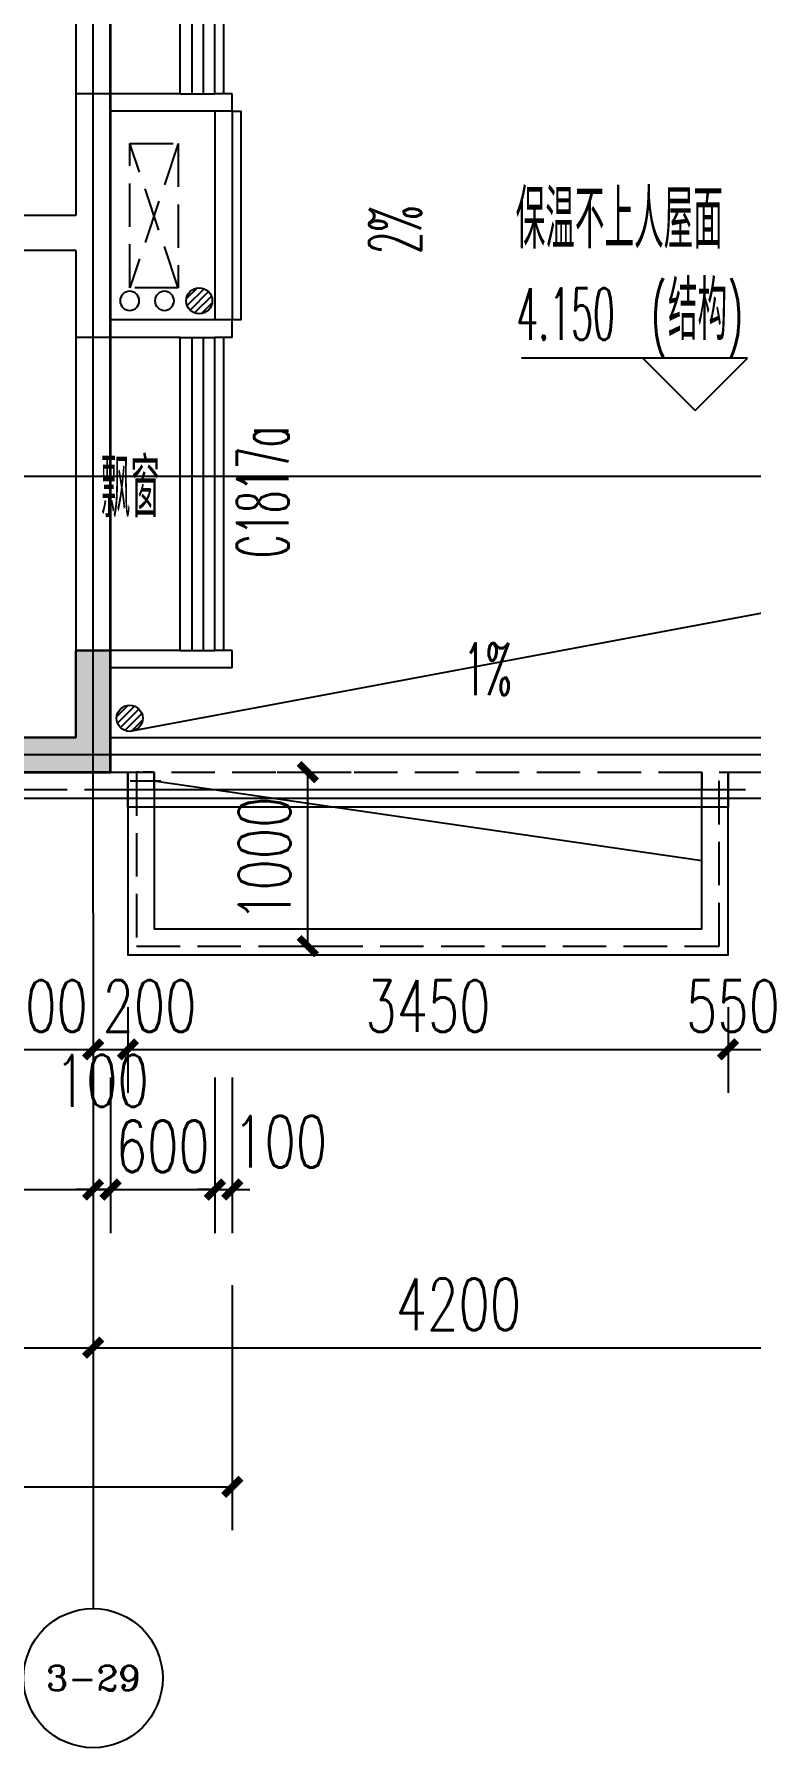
# Model space of a CAD drawing. Extents: x -59851 to 653804, y -249523 to 437614.
# Drawn here: x 3548 to 7667, y 130380 to 140231 of the extents above; entities that cross this region are included whole.
import ezdxf
from ezdxf.enums import TextEntityAlignment as Align

# ---------------------------------------------------------------- set-up
doc = ezdxf.new("R2010")
doc.units = 0
doc.header["$LTSCALE"] = 1000
doc.header["$MEASUREMENT"] = 0
doc.linetypes.add('DASH', pattern=[0.35, 0.25, -0.1])
doc.layers.add('33计全面积外廓线', color=21, linetype='Continuous', lineweight=35)
doc.layers.add('_S-PS(排水管)', color=255, linetype='Continuous', plot=False)
for name, color, linetype in [('_S-YS(雨水管)', 3, 'Continuous'), ('_S-空调立管', 7, 'Continuous'), ('A-ROOF', 7, 'Continuous'), ('A-外装饰线脚', 7, 'Continuous'), ('A-看线', 105, 'Continuous'), ('A-空调室外机', 5, 'DASH'), ('A-第三道尺寸线', 105, 'Continuous'), ('A-线脚看线', 9, 'Continuous'), ('A-雨棚', 153, 'Continuous'), ('AXIS', 3, 'Continuous'), ('AXIS_TEXT', 7, 'Continuous'), ('DIM_ELEV', 3, 'Continuous'), ('DIM_SYMB', 3, 'Continuous'), ('DOTE', 16, 'Continuous'), ('NL', 5, 'Continuous'), ('PUB_HATCH', 8, 'Continuous'), ('PUB_TEXT', 7, 'Continuous'), ('WALL', 2, 'Continuous'), ('WINDOW', 4, 'Continuous'), ('WINDOW_TEXT', 7, 'Continuous'), ('ys', 154, 'Continuous'), ('剪力墙', 6, 'Continuous'), ('栏杆', 142, 'Continuous')]:
    doc.layers.add(name, color=color, linetype=linetype)
doc.styles.add('_TCH_AXIS', font='COMPLEX', dxfattribs={"bigfont": 'GBCBIG'})
doc.styles.add('_TCH_DIM', font='SIMPLEX.shx', dxfattribs={"width": 0.7, "bigfont": 'GBCBIG.shx'})
doc.styles.add('_TCH_DIM_T3', font='SIMPLEX.shx', dxfattribs={"width": 0.705882, "bigfont": 'GBCBIG.shx'})
doc.styles.add('_TCH_WINDOW', font='SIMPLEX.shx', dxfattribs={"width": 0.7, "height": 3.5, "bigfont": 'GBCBIG.shx'})
doc.styles.add('COMPLEX', font='COMPLEX')
doc.styles.get("Standard").update_dxf_attribs({"font": 'gbenor.shx', "width": 0.7, "bigfont": 'gbcbig.shx'})
doc.dimstyles.new('_TCH_ARCH&&100', dxfattribs={"dimtxt": 297.5, "dimasz": 100, "dimexe": 250, "dimexo": 300, "dimgap": 100, "dimtad": 1, "dimdec": 0, "dimzin": 0, "dimdsep": 46, "dimtxsty": '_TCH_DIM_T3', "dimblk": 'ARCHTICK', "dimcen": 0.09, "dimclrt": 7, "dimazin": 2, "dimtfac": 1, "dimtdec": 0, "dimtix": 1, "dimtmove": 2, "dimatfit": 3, "dimfxl": 0, "dimtolj": 1, "dimtzin": 0, "dimarcsym": 0})

# ---------------------------------------------------------------- blocks, each defined once
blk = doc.blocks.new('zhouxianshouceng0329')
at = {"layer": 'DOTE'}
for p, q in [((3886.3, 194580), (3886.3, 218959.5)), ((15572.3, 197088.3), (-44988.6, 197088.3)), ((15572.3, 195488.3), (-44988.6, 195488.3))]:
    blk.add_line(p, q, dxfattribs=at)
blk = doc.blocks.new('jgjlq030328')
at = {"layer": 'PUB_HATCH'}
blk.add_hatch(color=256, dxfattribs=at).paths.add_polyline_path([(-242335, 7111.9), (-242335, 6411.9), (-243985, 6411.9), (-243985, 6611.9), (-242535, 6611.9), (-242535, 7111.9)])
at = {"layer": '剪力墙'}
blk.add_lwpolyline([(-242335, 7111.9), (-242335, 6411.9), (-243985, 6411.9), (-243985, 6611.9), (-242535, 6611.9), (-242535, 7111.9)], close=True, dxfattribs=at)
blk = doc.blocks.new('ktswaj')
at = {"linetype": 'DASH'}
blk.add_lwpolyline([(15990.1, 179082.6), (15990.1, 178253.3), (16268.4, 178253.3), (16268.4, 179082.6)], close=True, dxfattribs=at)
for points in [[(15990.1, 179082.6), (16268.4, 178253.3)], [(15990.1, 178253.3), (16268.4, 179082.6)]]:
    blk.add_lwpolyline(points, dxfattribs=at)
blk = doc.blocks.new('$TCHSYS$WIN2D')
for p, q in [((-0.5, 0.5), (0.5, 0.5)), ((-0.5, 0.5), (-0.5, -0.5)), ((0.5, 0.5), (0.5, -0.5)), ((0.5, 0.1667), (-0.5, 0.1667)), ((0.5, -0.1667), (-0.5, -0.1667)), ((-0.5, -0.5), (0.5, -0.5))]:
    blk.add_line(p, q)
blk = doc.blocks.new('a5huxing0323')
at = {"layer": 'A-看线'}
for points in [[(94562, 164634.8), (94562, 162834.8)], [(94562, 161434.8), (94562, 159634.8)]]:
    blk.add_lwpolyline(points, dxfattribs=at)
at = {"layer": 'WALL'}
for p, q in [((94562, 162834.8), (94562, 162134.8)), ((95162, 162834.8), (94562, 162834.8)), ((95162, 162834.8), (95362, 162834.8)), ((95462, 162834.8), (95362, 162834.8)), ((95462, 162734.8), (95462, 162834.8)), ((94762, 162734.8), (94762, 162034.8)), ((95262, 162734.8), (94762, 162734.8)), ((95462, 162734.8), (95262, 162734.8)), ((94562, 162134.8), (91162, 162134.8)), ((94762, 162034.8), (94762, 161534.8)), ((94562, 161934.8), (91162, 161934.8)), ((94562, 161934.8), (94562, 161434.8)), ((95262, 161534.8), (94762, 161534.8)), ((95462, 161534.8), (95262, 161534.8)), ((95462, 161434.8), (95462, 161534.8)), ((95162, 161434.8), (94562, 161434.8)), ((95162, 161434.8), (95362, 161434.8)), ((95462, 161434.8), (95362, 161434.8)), ((94562, 159634.8), (94562, 159134.8)), ((95162, 159634.8), (94562, 159634.8)), ((95162, 159634.8), (95362, 159634.8)), ((95462, 159634.8), (95362, 159634.8)), ((95462, 159534.8), (95462, 159634.8)), ((94762, 159534.8), (94762, 158934.8)), ((95262, 159534.8), (94762, 159534.8)), ((95462, 159534.8), (95262, 159534.8)), ((94562, 159134.8), (91162, 159134.8)), ((94762, 158934.8), (90962, 158934.8))]:
    blk.add_line(p, q, dxfattribs=at)
at = {"layer": '栏杆'}
for points in [[(95362, 162734.8), (95362, 161534.8)], [(95462, 162734.8), (95462, 161534.8)]]:
    blk.add_lwpolyline(points, dxfattribs=at)
at = {"layer": 'A-空调室外机', "extrusion": (0, 0, -1), "zscale": -1}
blk.add_blockref('ktswaj', (-111141.3, -16533.1), dxfattribs=at)
at = {"layer": 'WINDOW'}
ref = blk.add_blockref('$TCHSYS$WIN2D', (95262, 163734.8), dxfattribs=dict(at, xscale=1800, yscale=200, zscale=-1800, rotation=90))
ref.add_attrib('A', 'C1817a', (95785.8, 163367.3), dxfattribs={"layer": 'WINDOW_TEXT', "height": 297.5, "rotation": 90, "style": '_TCH_WINDOW', "width": 0.494118})
ref = blk.add_blockref('$TCHSYS$WIN2D', (95262, 160534.8), dxfattribs=dict(at, xscale=1800, yscale=200, zscale=-1800, rotation=90))
ref.add_attrib('A', 'C1817a', (95785.8, 160167.3), dxfattribs={"layer": 'WINDOW_TEXT', "height": 297.5, "rotation": 90, "style": '_TCH_WINDOW', "width": 0.494118})
at = {"layer": 'PUB_TEXT', "width": 0.7}
blk.add_text('飘窗', height=337.59, dxfattribs=at).set_placement((94706.4, 160400.2))
blk = doc.blocks.new('2fxianjiao0331')
at = {"layer": 'A-线脚看线'}
for points in [[(-167459.1, 141688.4), (-167459.1, 139888.4)], [(-167409.1, 139788.3), (-167359.1, 139788.3), (-167359.1, 138588.3), (-167409.1, 138588.3)], [(-167459.1, 138488.4), (-167459.1, 136688.4)]]:
    blk.add_lwpolyline(points, dxfattribs=at)
blk = doc.blocks.new('_LV13')
at = {"color": 0}
for p, q in [((-0.071, 0.495), (-0.495, 0.071)), ((0.183, 0.465), (-0.465, -0.183)), ((0.354, 0.354), (-0.354, -0.354)), ((0.465, 0.183), (-0.183, -0.465)), ((0.495, -0.071), (0.071, -0.495))]:
    blk.add_line(p, q, dxfattribs=at)
blk.add_circle((0, 0), 0.5)
blk = doc.blocks.new('jfdsajkjke50505')
at = {"layer": '_S-PS(排水管)'}
blk.add_lwpolyline([(-96826.1, 45509.8, -1), (-96936.1, 45509.8, -1)], format="xyb", close=True, dxfattribs=at)
at = {"layer": '_S-YS(雨水管)'}
blk.add_lwpolyline([(-89636.1, 46739.8, 1), (-89746.1, 46739.8, 1)], format="xyb", close=True, dxfattribs=at)
at = {"layer": '_S-空调立管'}
for points in [[(-89636.1, 49939.8, 1), (-89746.1, 49939.8, 1)], [(-89436.1, 46739.8, 1), (-89546.1, 46739.8, 1)], [(-96836.1, 44519.8, 1), (-96946.1, 44519.8, 1)]]:
    blk.add_lwpolyline(points, format="xyb", close=True, dxfattribs=at)
at = {"layer": 'NL', "ltscale": 0.5, "extrusion": (0, 0, -1), "xscale": -150, "yscale": 150, "zscale": -150}
for p in [(93101.1, 53829.8), (92801.1, 53329.8), (89491.1, 49939.8), (89291.1, 46739.8), (96881.1, 45019.8), (96891.1, 44319.8)]:
    blk.add_blockref('_LV13', p, dxfattribs=at)
blk = doc.blocks.new('_ArchTick')
at = {"color": 0, "linetype": 'ByBlock', "const_width": 0.4}
blk.add_lwpolyline([(-0.5, -0.5), (0.5, 0.5)], dxfattribs=at)
blk = doc.blocks.new('*D1552')
at = {"layer": 'A-第三道尺寸线', "color": 0, "lineweight": -2, "transparency": 16777216}
for p, q in [((4945.1, 135988.3), (5370.5, 135988.3)), ((5120.5, 134988.3), (5120.5, 135988.3)), ((4945.1, 134988.3), (5370.5, 134988.3))]:
    blk.add_line(p, q, dxfattribs=at)
at = {"layer": 'Defpoints', "color": 0, "transparency": 16777216}
for p in [(4645.1, 135988.3), (5120.5, 135988.3), (4645.1, 134988.3)]:
    blk.add_point(p, dxfattribs=at)
at = {"layer": 'A-第三道尺寸线', "color": 0, "lineweight": -2, "transparency": 16777216, "xscale": 100, "yscale": 100, "zscale": 100}
for p, rotation in [((5120.5, 135988.3), 90), ((5120.5, 134988.3), 270)]:
    blk.add_blockref('_ArchTick', p, dxfattribs=dict(at, rotation=rotation))
at = {"layer": 'A-第三道尺寸线', "color": 7, "transparency": 16777216, "insert": (4871.7, 135488.3), "char_height": 297.5, "attachment_point": 5, "rotation": 90, "style": '_TCH_DIM_T3'}
blk.add_mtext('\\A1;1000', dxfattribs=at)
blk = doc.blocks.new('*D1570')
at = {"layer": 'A-第三道尺寸线', "color": 0, "lineweight": -2, "transparency": 16777216}
for p, q in [((3286.3, 134638.3), (3286.3, 134144.9)), ((3886.3, 134638.3), (3886.3, 134144.9)), ((3286.3, 134394.9), (3186.3, 134394.9)), ((3286.3, 134394.9), (3886.3, 134394.9)), ((3886.3, 134394.9), (3986.3, 134394.9))]:
    blk.add_line(p, q, dxfattribs=at)
at = {"layer": 'Defpoints', "color": 0, "transparency": 16777216}
for p in [(3286.3, 134938.3), (3886.3, 134938.3), (3886.3, 134394.9)]:
    blk.add_point(p, dxfattribs=at)
at = {"layer": 'A-第三道尺寸线', "color": 0, "lineweight": -2, "transparency": 16777216, "xscale": 100, "yscale": 100, "zscale": 100}
blk.add_blockref('_ArchTick', (3286.3, 134394.9), dxfattribs=at)
at = {"layer": 'A-第三道尺寸线', "color": 0, "lineweight": -2, "transparency": 16777216, "xscale": 100, "yscale": 100, "zscale": 100, "rotation": 180}
blk.add_blockref('_ArchTick', (3886.3, 134394.9), dxfattribs=at)
at = {"layer": 'A-第三道尺寸线', "color": 7, "transparency": 16777216, "insert": (3586.3, 134643.6), "char_height": 297.5, "attachment_point": 5, "style": '_TCH_DIM_T3'}
blk.add_mtext('\\A1;600', dxfattribs=at)
blk = doc.blocks.new('*D1571')
at = {"layer": 'A-第三道尺寸线', "color": 0, "lineweight": -2, "transparency": 16777216}
for p, q in [((3886.3, 134638.3), (3886.3, 134144.9)), ((4086.3, 134638.3), (4086.3, 134144.9)), ((3886.3, 134394.9), (4086.3, 134394.9))]:
    blk.add_line(p, q, dxfattribs=at)
at = {"layer": 'Defpoints', "color": 0, "transparency": 16777216}
for p in [(3886.3, 134938.3), (4086.3, 134938.3), (4086.3, 134394.9)]:
    blk.add_point(p, dxfattribs=at)
at = {"layer": 'A-第三道尺寸线', "color": 0, "lineweight": -2, "transparency": 16777216, "xscale": 100, "yscale": 100, "zscale": 100, "rotation": 180}
blk.add_blockref('_ArchTick', (3886.3, 134394.9), dxfattribs=at)
at = {"layer": 'A-第三道尺寸线', "color": 0, "lineweight": -2, "transparency": 16777216, "xscale": 100, "yscale": 100, "zscale": 100}
blk.add_blockref('_ArchTick', (4086.3, 134394.9), dxfattribs=at)
at = {"layer": 'A-第三道尺寸线', "color": 7, "transparency": 16777216, "insert": (4210.5, 134643.6), "char_height": 297.5, "attachment_point": 5, "style": '_TCH_DIM_T3'}
blk.add_mtext('\\A1;200', dxfattribs=at)
blk = doc.blocks.new('*D1572')
at = {"layer": 'A-第三道尺寸线', "color": 0, "lineweight": -2, "transparency": 16777216}
for p, q in [((4086.3, 134638.3), (4086.3, 134144.9)), ((7536.3, 134638.3), (7536.3, 134144.9)), ((4086.3, 134394.9), (7536.3, 134394.9))]:
    blk.add_line(p, q, dxfattribs=at)
at = {"layer": 'Defpoints', "color": 0, "transparency": 16777216}
for p in [(4086.3, 134938.3), (7536.3, 134938.3), (7536.3, 134394.9)]:
    blk.add_point(p, dxfattribs=at)
at = {"layer": 'A-第三道尺寸线', "color": 0, "lineweight": -2, "transparency": 16777216, "xscale": 100, "yscale": 100, "zscale": 100, "rotation": 180}
blk.add_blockref('_ArchTick', (4086.3, 134394.9), dxfattribs=at)
at = {"layer": 'A-第三道尺寸线', "color": 0, "lineweight": -2, "transparency": 16777216, "xscale": 100, "yscale": 100, "zscale": 100}
blk.add_blockref('_ArchTick', (7536.3, 134394.9), dxfattribs=at)
at = {"layer": 'A-第三道尺寸线', "color": 7, "transparency": 16777216, "insert": (5811.3, 134643.6), "char_height": 297.5, "attachment_point": 5, "style": '_TCH_DIM_T3'}
blk.add_mtext('\\A1;3450', dxfattribs=at)
blk = doc.blocks.new('*D1573')
at = {"layer": 'A-第三道尺寸线', "color": 0, "lineweight": -2, "transparency": 16777216}
for p, q in [((7536.3, 134638.3), (7536.3, 134144.9)), ((8086.3, 134638.3), (8086.3, 134144.9)), ((7536.3, 134394.9), (8086.3, 134394.9))]:
    blk.add_line(p, q, dxfattribs=at)
at = {"layer": 'Defpoints', "color": 0, "transparency": 16777216}
for p in [(7536.3, 134938.3), (8086.3, 134938.3), (8086.3, 134394.9)]:
    blk.add_point(p, dxfattribs=at)
at = {"layer": 'A-第三道尺寸线', "color": 0, "lineweight": -2, "transparency": 16777216, "xscale": 100, "yscale": 100, "zscale": 100, "rotation": 180}
blk.add_blockref('_ArchTick', (7536.3, 134394.9), dxfattribs=at)
at = {"layer": 'A-第三道尺寸线', "color": 0, "lineweight": -2, "transparency": 16777216, "xscale": 100, "yscale": 100, "zscale": 100}
blk.add_blockref('_ArchTick', (8086.3, 134394.9), dxfattribs=at)
at = {"layer": 'A-第三道尺寸线', "color": 7, "transparency": 16777216, "insert": (7565, 134643.6), "char_height": 297.5, "attachment_point": 5, "style": '_TCH_DIM_T3'}
blk.add_mtext('\\A1;550', dxfattribs=at)
blk = doc.blocks.new('*D2678')
at = {"layer": 'A-第三道尺寸线', "color": 0, "lineweight": -2, "transparency": 16777216}
for p, q in [((4586.3, 134232.6), (4586.3, 133339)), ((4686.3, 134232.6), (4686.3, 133339)), ((4586.3, 133589), (4486.3, 133589)), ((4586.3, 133589), (4686.3, 133589)), ((4686.3, 133589), (4786.3, 133589))]:
    blk.add_line(p, q, dxfattribs=at)
at = {"layer": 'Defpoints', "color": 0, "transparency": 16777216}
for p in [(4586.3, 134532.6), (4686.3, 134532.6), (4686.3, 133589)]:
    blk.add_point(p, dxfattribs=at)
at = {"layer": 'A-第三道尺寸线', "color": 0, "lineweight": -2, "transparency": 16777216, "xscale": 100, "yscale": 100, "zscale": 100}
blk.add_blockref('_ArchTick', (4586.3, 133589), dxfattribs=at)
at = {"layer": 'A-第三道尺寸线', "color": 0, "lineweight": -2, "transparency": 16777216, "xscale": 100, "yscale": 100, "zscale": 100, "rotation": 180}
blk.add_blockref('_ArchTick', (4686.3, 133589), dxfattribs=at)
at = {"layer": 'A-第三道尺寸线', "color": 7, "transparency": 16777216, "insert": (4961.3, 133864), "char_height": 297.5, "attachment_point": 5, "style": '_TCH_DIM_T3'}
blk.add_mtext('\\A1;100', dxfattribs=at)
blk = doc.blocks.new('*D2679')
at = {"layer": 'A-第三道尺寸线', "color": 0, "lineweight": -2, "transparency": 16777216}
for p, q in [((3986.3, 134232.6), (3986.3, 133339)), ((4586.3, 134232.6), (4586.3, 133339)), ((3986.3, 133589), (3886.3, 133589)), ((3986.3, 133589), (4586.3, 133589)), ((4586.3, 133589), (4686.3, 133589))]:
    blk.add_line(p, q, dxfattribs=at)
at = {"layer": 'Defpoints', "color": 0, "transparency": 16777216}
for p in [(3986.3, 134532.6), (4586.3, 134532.6), (4586.3, 133589)]:
    blk.add_point(p, dxfattribs=at)
at = {"layer": 'A-第三道尺寸线', "color": 0, "lineweight": -2, "transparency": 16777216, "xscale": 100, "yscale": 100, "zscale": 100}
blk.add_blockref('_ArchTick', (3986.3, 133589), dxfattribs=at)
at = {"layer": 'A-第三道尺寸线', "color": 0, "lineweight": -2, "transparency": 16777216, "xscale": 100, "yscale": 100, "zscale": 100, "rotation": 180}
blk.add_blockref('_ArchTick', (4586.3, 133589), dxfattribs=at)
at = {"layer": 'A-第三道尺寸线', "color": 7, "transparency": 16777216, "insert": (4286.3, 133837.7), "char_height": 297.5, "attachment_point": 5, "style": '_TCH_DIM_T3'}
blk.add_mtext('\\A1;600', dxfattribs=at)
blk = doc.blocks.new('*D2680')
at = {"layer": 'A-第三道尺寸线', "color": 0, "lineweight": -2, "transparency": 16777216}
for p, q in [((3886.3, 134232.6), (3886.3, 133339)), ((3986.3, 134232.6), (3986.3, 133339)), ((3886.3, 133589), (3786.3, 133589)), ((3886.3, 133589), (3986.3, 133589)), ((3986.3, 133589), (4086.3, 133589))]:
    blk.add_line(p, q, dxfattribs=at)
at = {"layer": 'Defpoints', "color": 0, "transparency": 16777216}
for p in [(3886.3, 134532.6), (3986.3, 134532.6), (3986.3, 133589)]:
    blk.add_point(p, dxfattribs=at)
at = {"layer": 'A-第三道尺寸线', "color": 0, "lineweight": -2, "transparency": 16777216, "xscale": 100, "yscale": 100, "zscale": 100}
blk.add_blockref('_ArchTick', (3886.3, 133589), dxfattribs=at)
at = {"layer": 'A-第三道尺寸线', "color": 0, "lineweight": -2, "transparency": 16777216, "xscale": 100, "yscale": 100, "zscale": 100, "rotation": 180}
blk.add_blockref('_ArchTick', (3986.3, 133589), dxfattribs=at)
at = {"layer": 'A-第三道尺寸线', "color": 7, "transparency": 16777216, "insert": (3936.3, 134214), "char_height": 297.5, "attachment_point": 5, "style": '_TCH_DIM_T3'}
blk.add_mtext('\\A1;100', dxfattribs=at)
blk = doc.blocks.new('*D2681')
at = {"layer": 'A-第三道尺寸线', "color": 0, "lineweight": -2, "transparency": 16777216}
for p, q in [((286.3, 134232.6), (286.3, 133339)), ((3886.3, 134232.6), (3886.3, 133339)), ((286.3, 133589), (3886.3, 133589))]:
    blk.add_line(p, q, dxfattribs=at)
at = {"layer": 'Defpoints', "color": 0, "transparency": 16777216}
for p in [(286.3, 134532.6), (3886.3, 134532.6), (3886.3, 133589)]:
    blk.add_point(p, dxfattribs=at)
at = {"layer": 'A-第三道尺寸线', "color": 0, "lineweight": -2, "transparency": 16777216, "xscale": 100, "yscale": 100, "zscale": 100, "rotation": 180}
blk.add_blockref('_ArchTick', (286.3, 133589), dxfattribs=at)
at = {"layer": 'A-第三道尺寸线', "color": 0, "lineweight": -2, "transparency": 16777216, "xscale": 100, "yscale": 100, "zscale": 100}
blk.add_blockref('_ArchTick', (3886.3, 133589), dxfattribs=at)
at = {"layer": 'A-第三道尺寸线', "color": 7, "transparency": 16777216, "insert": (2086.3, 133837.7), "char_height": 297.5, "attachment_point": 5, "style": '_TCH_DIM_T3'}
blk.add_mtext('\\A1;3600', dxfattribs=at)
blk = doc.blocks.new('*D3015')
at = {"layer": 'AXIS', "color": 0, "lineweight": -2, "transparency": 16777216}
for p, q in [((286.3, 134880), (286.3, 132430)), ((3886.3, 134880), (3886.3, 132430)), ((286.3, 132680), (3886.3, 132680))]:
    blk.add_line(p, q, dxfattribs=at)
at = {"layer": 'Defpoints', "color": 0, "transparency": 16777216}
for p in [(286.3, 135180), (3886.3, 135180), (3886.3, 132680)]:
    blk.add_point(p, dxfattribs=at)
at = {"layer": 'AXIS', "color": 0, "lineweight": -2, "transparency": 16777216, "xscale": 100, "yscale": 100, "zscale": 100, "rotation": 180}
blk.add_blockref('_ArchTick', (286.3, 132680), dxfattribs=at)
at = {"layer": 'AXIS', "color": 0, "lineweight": -2, "transparency": 16777216, "xscale": 100, "yscale": 100, "zscale": 100}
blk.add_blockref('_ArchTick', (3886.3, 132680), dxfattribs=at)
at = {"layer": 'AXIS', "color": 7, "transparency": 16777216, "insert": (2086.3, 132928.8), "char_height": 297.5, "attachment_point": 5, "style": '_TCH_DIM_T3'}
blk.add_mtext('\\A1;3600', dxfattribs=at)
blk = doc.blocks.new('*D3016')
at = {"layer": 'AXIS', "color": 0, "lineweight": -2, "transparency": 16777216}
for p, q in [((3886.3, 134880), (3886.3, 132430)), ((8086.3, 134880), (8086.3, 132430)), ((3886.3, 132680), (8086.3, 132680))]:
    blk.add_line(p, q, dxfattribs=at)
at = {"layer": 'Defpoints', "color": 0, "transparency": 16777216}
for p in [(3886.3, 135180), (8086.3, 135180), (8086.3, 132680)]:
    blk.add_point(p, dxfattribs=at)
at = {"layer": 'AXIS', "color": 0, "lineweight": -2, "transparency": 16777216, "xscale": 100, "yscale": 100, "zscale": 100, "rotation": 180}
blk.add_blockref('_ArchTick', (3886.3, 132680), dxfattribs=at)
at = {"layer": 'AXIS', "color": 0, "lineweight": -2, "transparency": 16777216, "xscale": 100, "yscale": 100, "zscale": 100}
blk.add_blockref('_ArchTick', (8086.3, 132680), dxfattribs=at)
at = {"layer": 'AXIS', "color": 7, "transparency": 16777216, "insert": (5986.3, 132928.8), "char_height": 297.5, "attachment_point": 5, "style": '_TCH_DIM_T3'}
blk.add_mtext('\\A1;4200', dxfattribs=at)
blk = doc.blocks.new('*D3019')
at = {"layer": 'AXIS', "color": 0, "lineweight": -2, "transparency": 16777216}
for p, q in [((-44213.7, 133039), (-44213.7, 131630)), ((4686.3, 133039), (4686.3, 131630)), ((-44213.7, 131880), (4686.3, 131880))]:
    blk.add_line(p, q, dxfattribs=at)
at = {"layer": 'Defpoints', "color": 0, "transparency": 16777216}
for p in [(-44213.7, 133339), (4686.3, 133339), (4686.3, 131880)]:
    blk.add_point(p, dxfattribs=at)
at = {"layer": 'AXIS', "color": 0, "lineweight": -2, "transparency": 16777216, "xscale": 100, "yscale": 100, "zscale": 100, "rotation": 180}
blk.add_blockref('_ArchTick', (-44213.7, 131880), dxfattribs=at)
at = {"layer": 'AXIS', "color": 0, "lineweight": -2, "transparency": 16777216, "xscale": 100, "yscale": 100, "zscale": 100}
blk.add_blockref('_ArchTick', (4686.3, 131880), dxfattribs=at)
at = {"layer": 'AXIS', "color": 7, "transparency": 16777216, "insert": (-19763.7, 132128.8), "char_height": 297.5, "attachment_point": 5, "style": '_TCH_DIM_T3'}
blk.add_mtext('\\A1;48900', dxfattribs=at)
blk = doc.blocks.new('_AXISO')
blk.add_circle((0, 0), 0.5)
at = {"layer": 'AXIS_TEXT', "style": 'COMPLEX', "width": 1.041667}
blk.add_attdef('A', text='', height=0.56, dxfattribs=at).set_placement((-0.25, -0.28), (0.25, -0.28), align=Align.FIT)
blk = doc.blocks.new('rqwerqwrqq')
at = {"layer": 'A-ROOF'}
blk.add_line((-134044.2, 241960.5), (-127844.2, 241960.5), dxfattribs=at)
blk.add_lwpolyline([(-131394.2, 242310.5), (-121094.2, 242310.5), (-121094.2, 250710.5), (-127194.2, 250710.5), (-127194.2, 246710.5), (-130794.2, 246710.5)], dxfattribs=at)
at = {"layer": 'A-ROOF', "linetype": 'DASH'}
blk.add_lwpolyline([(-131394.2, 242110.5), (-125294.2, 242110.5)], dxfattribs=at)
at = {"layer": 'A-ROOF'}
blk.add_lwpolyline([(-131294.2, 242010.5), (-127844.2, 242010.5), (-127844.2, 241910.5), (-131294.2, 241910.5)], close=True, dxfattribs=at)
at = {"layer": 'A-外装饰线脚'}
for points in [[(-132094.2, 242110.5), (-132094.2, 241960.5), (-131294.2, 241960.5), (-131294.2, 242110.5)], [(-127844.2, 242110.5), (-127844.2, 241960.5), (-127044.2, 241960.5), (-127044.2, 242110.5)]]:
    blk.add_lwpolyline(points, dxfattribs=at)
at = {"layer": 'DIM_ELEV'}
for p, q in [((-127733.1, 244490.8), (-129031.3, 244490.8)), ((-128033.1, 244190.8), (-128333.1, 244490.8)), ((-128033.1, 244190.8), (-127733.1, 244490.8))]:
    blk.add_line(p, q, dxfattribs=at)
at = {"layer": 'PUB_TEXT', "width": 0.7}
blk.add_text('保温不上人屋面', height=337.59, dxfattribs=at).set_placement((-129064.9, 245120.8))
at = {"layer": 'PUB_TEXT', "style": '_TCH_DIM'}
for s, height, width, p in [('4.150', 297.5, 0.494118, (-129061.3, 244595.8)), ('(', 297.5, 0.494118, (-128287.3, 244595.8)), ('结构', 337.59, 0.7, (-128189.3, 244595.8)), (')', 297.5, 0.494118, (-127845.3, 244595.8))]:
    blk.add_text(s, height=height, dxfattribs=dict(at, width=width)).set_placement(p)
blk = doc.blocks.new('100guoshuidong')
at = {"layer": 'DOTE'}
blk.add_lwpolyline([(-43151.5, 167757.9), (-42974.8, 167757.9)], dxfattribs=at)
at = {"layer": 'ys', "linetype": 'DASH', "ltscale": 0.25}
blk.add_lwpolyline([(-43113.7, 167807.9), (-43113.7, 167707.9), (-43013.7, 167707.9), (-43013.7, 167807.9)], close=True, dxfattribs=at)

msp = doc.modelspace()

# ---------------------------------------------------------------- linework, layer by layer
at = {"layer": '33计全面积外廓线'}
msp.add_lwpolyline([(-44213.7, 137588.3), (186.3, 137588.3), (186.3, 135988.3), (3986.3, 135988.3), (3986.3, 146388.3), (-213.7, 146388.3), (-213.7, 147288.3), (986.3, 147288.3), (986.3, 150388.3), (1586.3, 150388.3), (1586.3, 157888.3)], dxfattribs=at)
at = {"layer": 'A-ROOF', "linetype": 'DASH'}
msp.add_lwpolyline([(7386.3, 135988.3), (7386.3, 135888.3), (8286.3, 135888.3), (8286.3, 135988.3)], dxfattribs=at)
at = {"layer": 'AXIS'}
msp.add_line((3886.3, 135180), (3886.3, 131180), dxfattribs=at)
at = {"layer": 'DIM_SYMB'}
for points in [[(5876.6, 139389.8, 0, 0, 0), (5876.6, 138896.7, 80, 0, 0), (5876.6, 138596.7, 0, 0, 0)], [(6422.5, 136326.8, 0, 0, 0), (5929.4, 136326.8, 80, 0, 0), (5629.4, 136326.8, 0, 0, 0)], [(5733, 135142.3, 0, 0, 0), (5733, 135352.9, 80, 0, 0), (5733, 135652.9, 0, 0, 0)]]:
    msp.add_lwpolyline(points, format="xyseb", dxfattribs=at)

# ---------------------------------------------------------------- block references
msp.add_blockref('zhouxianshouceng0329', (0, -59400))
at = {"layer": 'AXIS'}
ref = msp.add_blockref('_AXISO', (3886.3, 130780), dxfattribs=dict(at, xscale=800, yscale=800, zscale=800))
ref.add_attrib('A', '3-29', dxfattribs={"layer": 'AXIS_TEXT', "height": 143.86, "style": '_TCH_AXIS'}).set_placement((3615.7, 130708.1), (4156.9, 130708.1), align=Align.FIT)
at = {"layer": '剪力墙'}
msp.add_blockref('jgjlq030328', (246321.3, 129576.4), dxfattribs=at)

# ---------------------------------------------------------------- texts
at = {"layer": 'PUB_TEXT', "style": '_TCH_DIM', "width": 0.494118}
msp.add_text('2%', height=297.5, rotation=90, dxfattribs=at).set_placement((5771.6, 138969))
msp.add_text('1%', height=297.5, dxfattribs=at).set_placement((6015.8, 136431.8))

# ---------------------------------------------------------------- dimensions: what is measured, and where the dimension line sits
at = {"layer": 'A-第三道尺寸线'}
for p1, p2, distance, picture, middle in [((3286.3, 134938.3), (3886.3, 134938.3), -543.5, '*D1570', (3586.3, 134643.6)), ((4086.3, 134938.3), (7536.3, 134938.3), -543.5, '*D1572', (5811.3, 134643.6)), ((286.3, 134532.6), (3886.3, 134532.6), -943.6, '*D2681', (2086.3, 133837.7)), ((3986.3, 134532.6), (4586.3, 134532.6), -943.6, '*D2679', (4286.3, 133837.7))]:
    dim = msp.add_aligned_dim(p1=p1, p2=p2, distance=distance, dimstyle='_TCH_ARCH&&100', dxfattribs=at)
    dim.commit()
    dim.dimension.update_dxf_attribs({"geometry": picture, "text_midpoint": middle})
for base, p1, p2, picture, middle in [((4086.3, 134394.9), (3886.3, 134938.3), (4086.3, 134938.3), '*D1571', (4210.5, 134643.6)), ((8086.3, 134394.9), (7536.3, 134938.3), (8086.3, 134938.3), '*D1573', (7565, 134643.6)), ((3986.3, 133589), (3886.3, 134532.6), (3986.3, 134532.6), '*D2680', (3936.3, 134214)), ((4686.3, 133589), (4586.3, 134532.6), (4686.3, 134532.6), '*D2678', (4961.3, 133864))]:
    dim = msp.add_linear_dim(base=base, p1=p1, p2=p2, angle=0, dimstyle='_TCH_ARCH&&100', dxfattribs=at)
    dim.commit()
    dim.dimension.update_dxf_attribs({"geometry": picture, "text_midpoint": middle, "dimtype": 161})
at = {"layer": 'AXIS'}
for p1, p2, distance, picture, middle in [((286.3, 135180), (3886.3, 135180), -2500, '*D3015', (2086.3, 132928.8)), ((3886.3, 135180), (8086.3, 135180), -2500, '*D3016', (5986.3, 132928.8)), ((-44213.7, 133339), (4686.3, 133339), -1459, '*D3019', (-19763.7, 132128.8))]:
    dim = msp.add_aligned_dim(p1=p1, p2=p2, distance=distance, dimstyle='_TCH_ARCH&&100', dxfattribs=at)
    dim.commit()
    dim.dimension.update_dxf_attribs({"geometry": picture, "text_midpoint": middle})

# ---------------------------------------------------------------- next in the draw order: block references
msp.add_blockref('a5huxing0323', (-90775.7, -22946.5))

# ---------------------------------------------------------------- next in the draw order: linework, layer by layer
at = {"layer": 'A-ROOF', "linetype": 'DASH'}
msp.add_lwpolyline([(2436.3, 135988.3), (2436.3, 135888.3), (4236.3, 135888.3), (4236.3, 135988.3)], dxfattribs=at)
at = {"layer": 'A-雨棚'}
for points in [[(4086.3, 135988.3), (4086.3, 134938.3), (7536.3, 134938.3), (7536.3, 135988.3)], [(4236.3, 135988.3), (4236.3, 135088.3), (7386.3, 135088.3), (7386.3, 135988.3)]]:
    msp.add_lwpolyline(points, dxfattribs=at)
at = {"layer": 'A-雨棚', "linetype": 'DASH'}
msp.add_lwpolyline([(4136.3, 135988.3), (4136.3, 134988.3), (7486.3, 134988.3), (7486.3, 135988.3)], dxfattribs=at)
at = {"layer": 'ys'}
for points in [[(14176.3, 136223.3), (9136.3, 137165.9), (4096.3, 136223.3)], [(4236.3, 135938.3), (7386.3, 135480.2)]]:
    msp.add_lwpolyline(points, dxfattribs=at)

# ---------------------------------------------------------------- next in the draw order: block references
for name, p in [('rqwerqwrqq', (135380.5, -106122.2)), ('2fxianjiao0331', (172095.4, 0)), ('jfdsajkjke50505', (93787.4, 91958.5)), ('100guoshuidong', (47250, -31819.6))]:
    msp.add_blockref(name, p)
at = {"layer": 'NL', "ltscale": 0.5, "extrusion": (0, 0, -1), "xscale": -150, "yscale": 150, "zscale": -150}
msp.add_blockref('_LV13', (-4096.3, 136298.3), dxfattribs=at)

# ---------------------------------------------------------------- next in the draw order: dimensions: what is measured, and where the dimension line sits
at = {"layer": 'A-第三道尺寸线'}
dim = msp.add_aligned_dim(p1=(4645.1, 134988.3), p2=(4645.1, 135988.3), distance=-475.4, dimstyle='_TCH_ARCH&&100', dxfattribs=at)
dim.commit()
dim.dimension.update_dxf_attribs({"geometry": '*D1552', "text_midpoint": (4871.7, 135488.3)})

doc.saveas('drawing.dxf')
